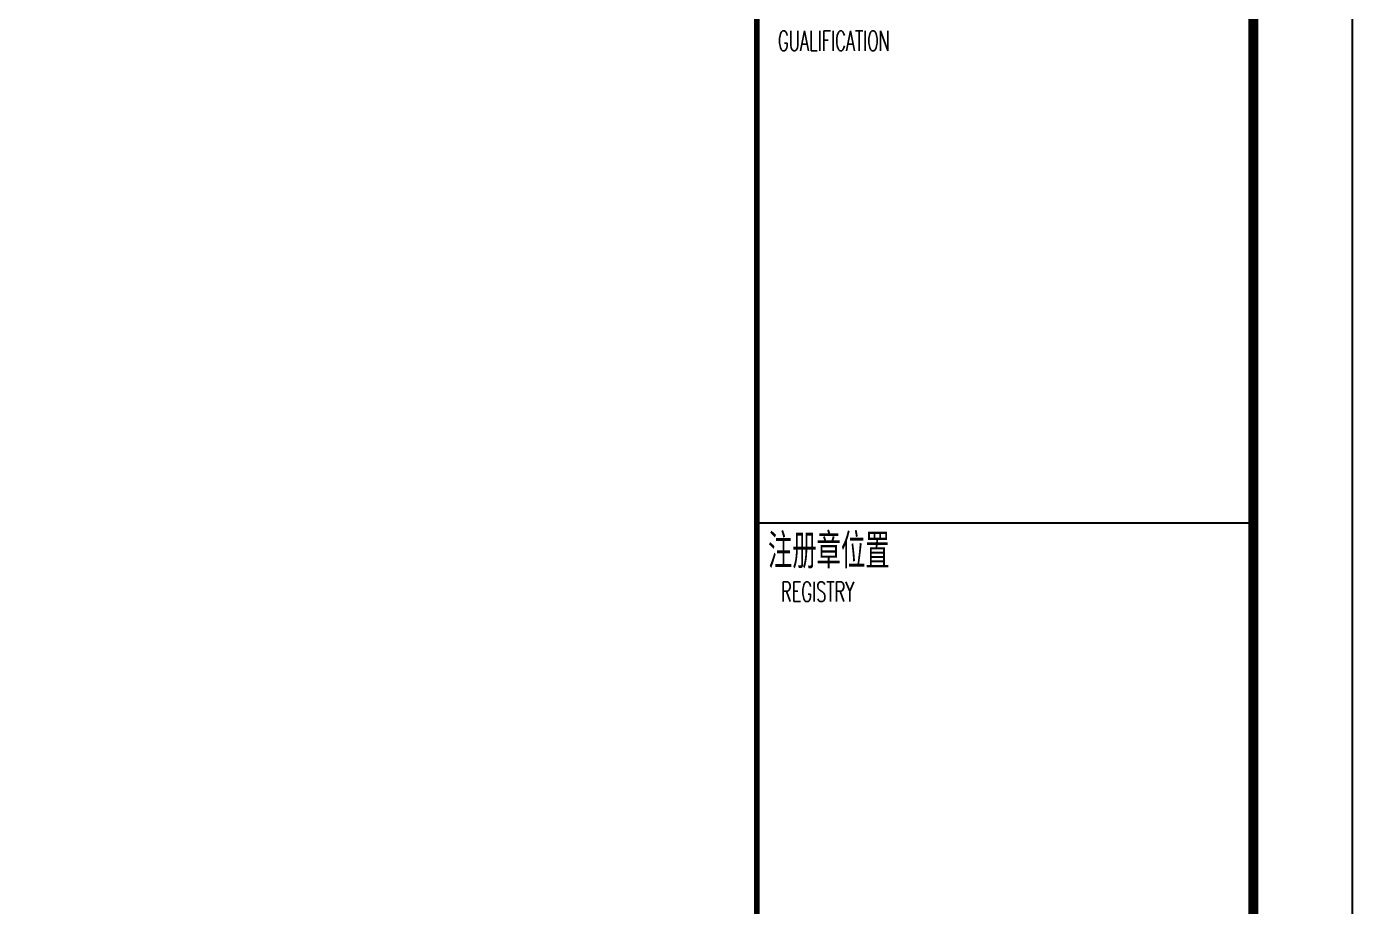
# Model space of a CAD drawing. Extents: x 14207793 to 14719554, y -1675802 to -1228715.
# Drawn here: x 14380660 to 14394017, y -1338748 to -1329881 of the extents above; entities that cross this region are included whole.
import ezdxf

# ---------------------------------------------------------------- set-up
doc = ezdxf.new("R2010")
doc.units = 0
doc.header["$LTSCALE"] = 500
doc.header["$MEASUREMENT"] = 0
doc.layers.get('0').update_dxf_attribs({"linetype": 'CONTINUOUS'})
doc.layers.add('PUB_TITLE', color=4, linetype='CONTINUOUS')
doc.layers.add('WINDOW', color=96, linetype='CONTINUOUS')
doc.styles.add('HZ', font='txt', dxfattribs={"width": 0.8, "bigfont": 'hztxt'})
doc.styles.add('LLC', font='romans', dxfattribs={"bigfont": 'hzdx'})

msp = doc.modelspace()

# ---------------------------------------------------------------- linework, layer by layer
at = {"color": 4}
msp.add_line((14388017.5, -1334881.2), (14393017.5, -1334881.2, -660.91), dxfattribs=at)
at = {"color": 4, "const_width": 59.39}
msp.add_lwpolyline([(14393017.5, -1361692.5), (14388017.5, -1361692.5), (14388017.5, -1329433.58), (14393017.5, -1329433.58)], close=True, dxfattribs=at)
at = {"layer": 'PUB_TITLE'}
msp.add_lwpolyline([(14334617.5, -1362692.5), (14394017.5, -1362692.5), (14394017.5, -1320692.5), (14334617.5, -1320692.5)], close=True, dxfattribs=at)
at = {"layer": 'PUB_TITLE', "const_width": 100}
msp.add_lwpolyline([(14337117.5, -1361692.5), (14393017.5, -1361692.5), (14393017.5, -1321692.5), (14337117.5, -1321692.5)], close=True, dxfattribs=at)

# ---------------------------------------------------------------- texts
at = {"layer": 'WINDOW', "color": 4}
for s, height, style, width, p in [('GUALIFICATION', 200, 'LLC', 0.6, (14388230.33, -1330125.01, -1000)), ('注册章位置', 350, 'HZ', 0.7, (14388129.49, -1335342.06, -1295.35)), ('REGISTRY', 200, 'LLC', 0.6, (14388260.15, -1335676.22, -2295.35))]:
    msp.add_text(s, height=height, dxfattribs=dict(at, style=style, width=width)).set_placement(p)

doc.saveas('drawing.dxf')
